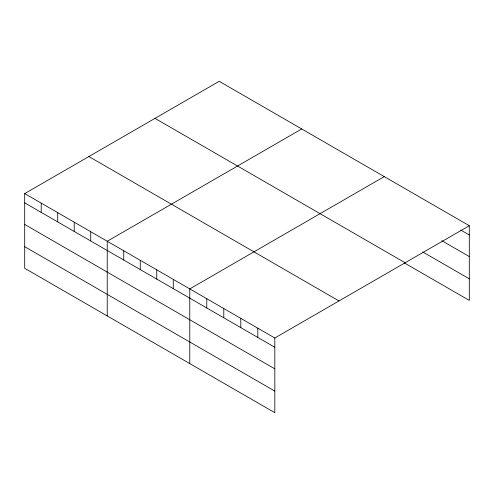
<?xml version="1.0" encoding="UTF-8"?>
<svg xmlns="http://www.w3.org/2000/svg" width="494" height="494" viewBox="0 0 494 494"><rect width="100%" height="100%" fill="white"/><g stroke="black" fill="none" stroke-linecap="round" stroke-linejoin="round"><path stroke-width="0.74" d="M24.7 193.592L274.818 337.995L274.818 412.694L24.7 268.285L24.7 193.592L219.182 81.306L469.3 225.715L469.3 300.408L404.537 263.018M301.723 128.965L107.241 241.245L107.241 315.938M384.258 176.617L189.776 288.897L189.776 363.59M274.818 337.995L469.3 225.715M460.797 230.068L469.3 234.977M441.827 240.708L469.3 256.571M422.852 252.002L469.3 278.82M155.005 118.362L405.123 262.765M88.877 156.536L338.995 300.945M24.7 202.855L274.818 347.263M24.7 224.449L274.818 368.851M24.7 246.691L274.818 391.1M257.812 328.177L257.812 337.445M240.8 318.358L240.8 327.621M223.794 308.54L223.794 317.803M206.788 298.716L206.788 307.984M173.271 279.369L173.271 288.632M156.765 269.835L156.765 279.104M140.253 260.307L140.253 269.57M123.747 250.773L123.747 260.042M90.729 231.717L90.729 240.979M74.224 222.183L74.224 231.451M57.718 212.655L57.718 221.917M41.206 203.12L41.206 212.389"/></g></svg>
